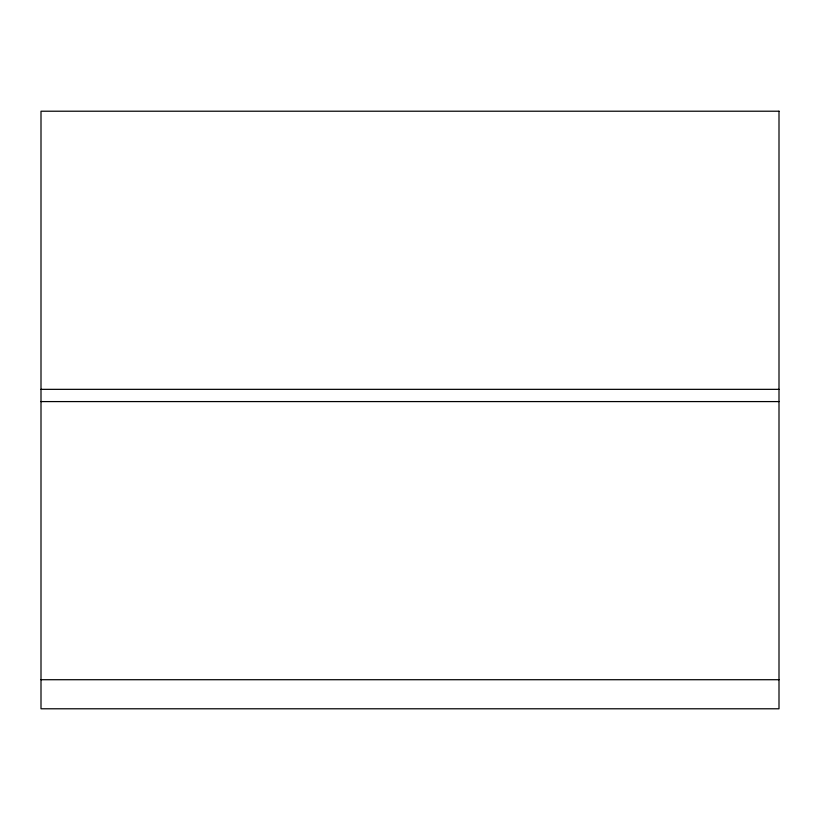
<?xml version="1.0" encoding="UTF-8"?>
<svg xmlns="http://www.w3.org/2000/svg" width="820" height="820" viewBox="0 0 820 820"><rect width="100%" height="100%" fill="white"/><g stroke="black" fill="none" stroke-linecap="round" stroke-linejoin="round"><path stroke-width="1.23" d="M41 389.346L779 389.346M41 401.585L779 401.585M41 679.718L779 679.718M779 111.212L41 111.212L41 708.787L779 708.787L779 111.212"/></g></svg>
